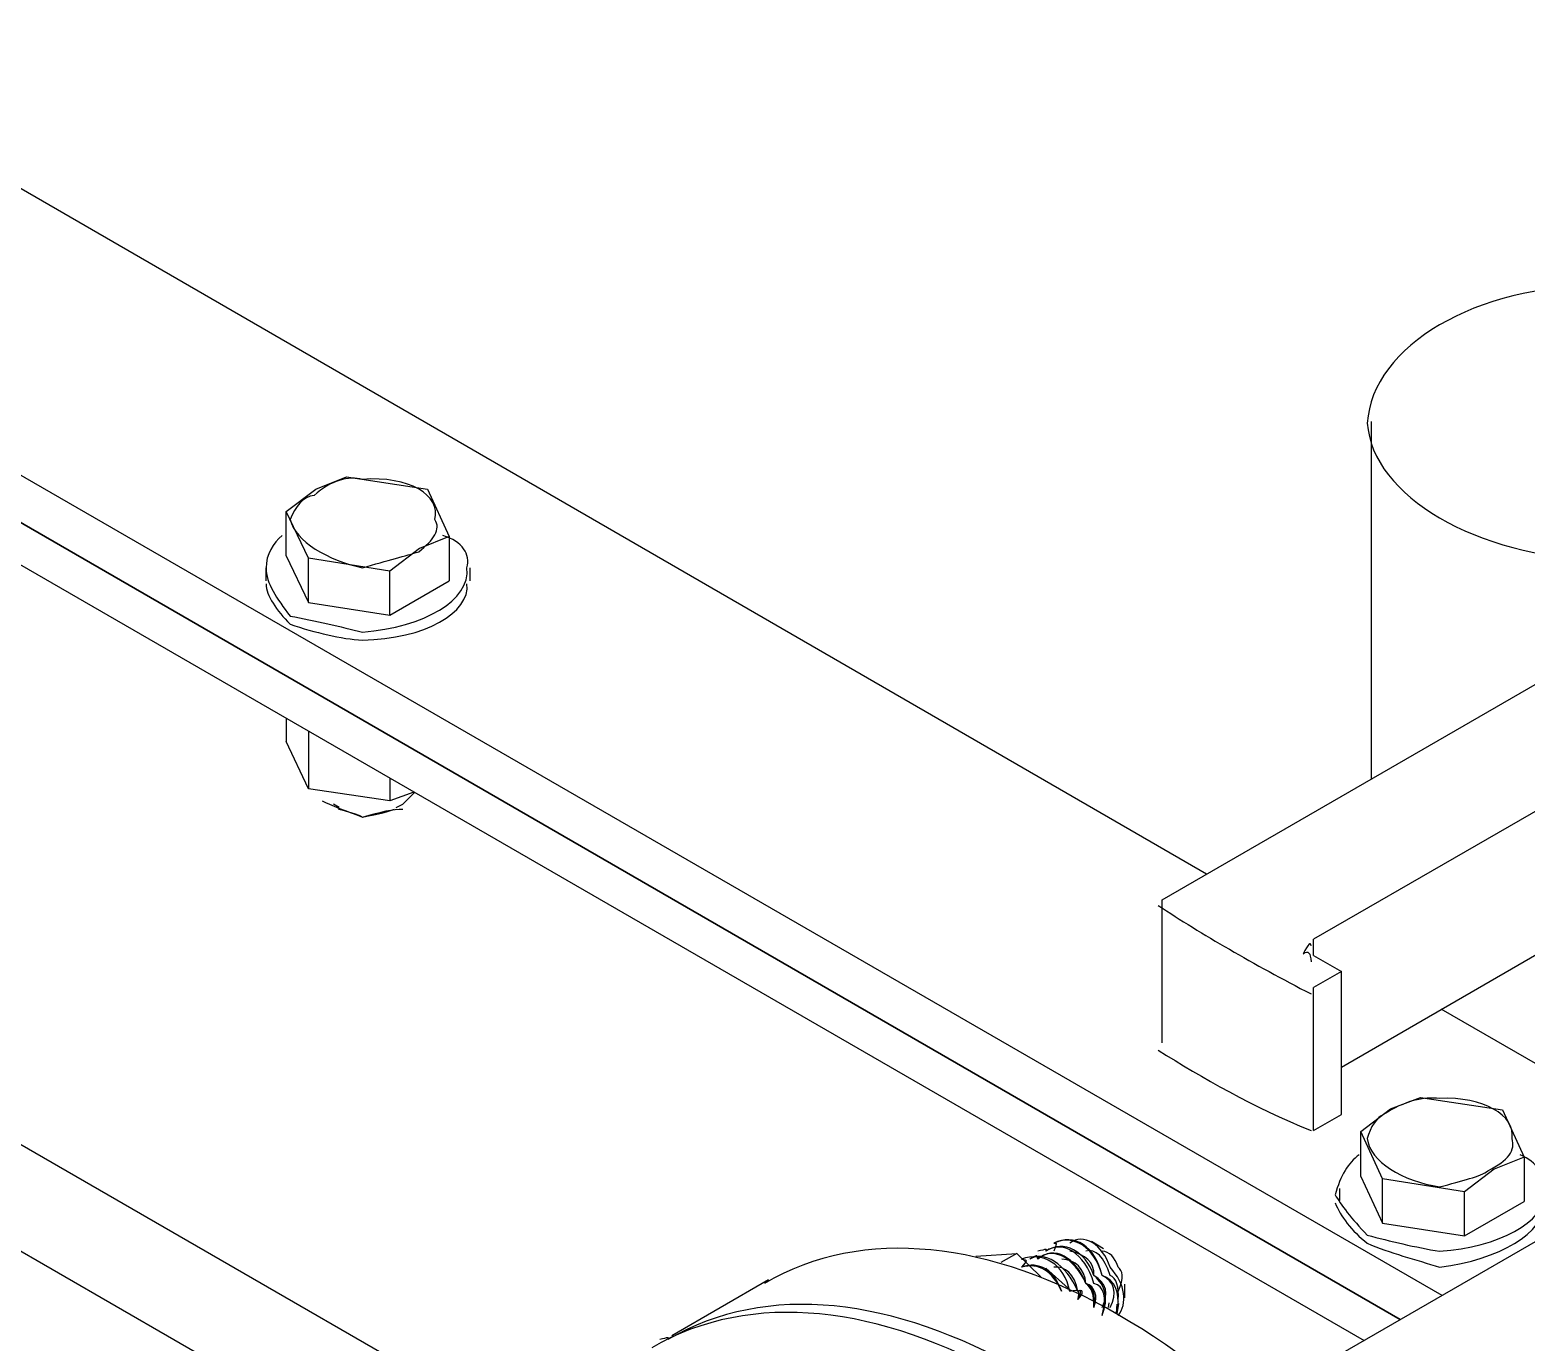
# Model space of a CAD drawing. Header units: inches. Extents: x 0.3 to 33.8, y 15.5 to 37.1.
# Drawn here: x 25.979 to 26.94, y 25.488 to 26.331 of the extents above; entities that cross this region are included whole.
import ezdxf

# ---------------------------------------------------------------- set-up
doc = ezdxf.new("R2010")
doc.units = ezdxf.units.IN
doc.header["$MEASUREMENT"] = 0

# ---------------------------------------------------------------- blocks, each defined once
blk = doc.blocks.new('60298_1')
at = {"transparency": 33554687}
for points in [[(26.73444, 25.7889), (25.79613, 26.33113)], [(26.88575, 25.5183), (25.79613, 26.14677)], [(26.8589, 25.50281), (25.79561, 26.11682)], [(25.79561, 26.11682), (26.8589, 25.50281)], [(25.78632, 26.09513), (26.83566, 25.48938)], [(26.84031, 25.85035), (26.84031, 26.07964)], [(26.14315, 25.9934), (26.14315, 26.0218), (26.16226, 26.03626), (26.18189, 26.044)], [(26.18189, 26.044), (26.23404, 26.03626)], [(26.23404, 26.03626), (26.24798, 26.00579), (26.24798, 25.97739)], [(26.15761, 25.96345), (26.15761, 25.99185), (26.14315, 26.0218)], [(26.24798, 26.00579), (26.22888, 25.99804), (26.20977, 25.98359)], [(26.14315, 25.9934), (26.15761, 25.96345)], [(26.20977, 25.95518), (26.20977, 25.98359), (26.15761, 25.99185)], [(26.13024, 25.97739), (26.13024, 25.98565)], [(26.26141, 25.97739), (26.26141, 25.98565)], [(26.20977, 25.95518), (26.24798, 25.97739)], [(26.15761, 25.96345), (26.20977, 25.95518)], [(26.70604, 25.77237), (27.02467, 25.95621)], [(27.61182, 25.93711), (26.76078, 25.44601)], [(27.09541, 25.91542), (26.80312, 25.74707)], [(26.14315, 25.88908), (26.14315, 25.8741)], [(26.15761, 25.84364), (26.14315, 25.8741)], [(26.15761, 25.88082), (26.15761, 25.84364)], [(26.20977, 25.85035), (26.20977, 25.83589)], [(26.20977, 25.83589), (26.15761, 25.84364)], [(26.22526, 25.84157), (26.20977, 25.83589)], [(26.21804, 25.83383), (26.22578, 25.84157)], [(26.17724, 25.83176), (26.17362, 25.83383)], [(26.2139, 25.83176), (26.21804, 25.83383)], [(26.8212, 25.66496), (27.09541, 25.8235)], [(26.70604, 25.68045), (26.70604, 25.77237)], [(26.80312, 25.73674), (26.80312, 25.74707)], [(26.80312, 25.73674), (26.8212, 25.72641)], [(26.8212, 25.63449), (26.8212, 25.72641), (26.80312, 25.71608)], [(25.79613, 25.71712), (26.29188, 25.43103)], [(26.80312, 25.62416), (26.80312, 25.71608)], [(27.0448, 25.61022), (26.88523, 25.70214)], [(25.77444, 25.66135), (26.25625, 25.383)], [(26.83359, 25.59473), (26.83359, 25.62365), (26.8527, 25.63811), (26.87181, 25.64534)], [(26.87181, 25.64534), (26.92448, 25.63759)], [(26.80312, 25.62416), (26.8212, 25.63449)], [(26.92448, 25.63759), (26.93842, 25.60713), (26.93842, 25.57872)], [(26.84754, 25.56478), (26.84754, 25.59318), (26.83359, 25.62365)], [(26.93842, 25.60713), (26.91932, 25.59938), (26.90021, 25.58492)], [(26.82017, 25.57924), (26.82017, 25.58698)], [(26.83359, 25.59473), (26.84754, 25.56478)], [(26.90021, 25.55652), (26.90021, 25.58492), (26.84754, 25.59318)], [(26.90021, 25.55652), (26.93842, 25.57872)], [(26.84754, 25.56478), (26.90021, 25.55652)], [(26.63323, 25.54877), (26.63323, 25.54877)], [(26.63942, 25.55238), (26.63942, 25.55238)], [(26.66834, 25.54825), (26.6606, 25.5529)], [(26.58623, 25.5436), (26.61257, 25.54516), (26.60224, 25.53948)], [(26.61257, 25.54516), (26.62806, 25.53018)], [(26.62032, 25.54154), (26.62032, 25.54154)], [(26.62651, 25.54516), (26.62651, 25.54516)], [(26.39103, 25.49248), (26.453, 25.52863)], [(26.62858, 25.53018), (26.62858, 25.53018)], [(26.64562, 25.52295), (26.63116, 25.53586)], [(26.68177, 25.52553), (26.68177, 25.51675)], [(26.67144, 25.51056), (26.67196, 25.51365)], [(26.6766, 25.50694), (26.67712, 25.51262)], [(26.67712, 25.50642), (26.67815, 25.51314)], [(26.67815, 25.51469), (26.67815, 25.51469)], [(26.83359, 25.49042), (26.83359, 25.49042)]]:
    blk.add_lwpolyline(points, dxfattribs=at)
for points, knots in [([(26.83772, 26.0786), (26.84071, 26.12847), (26.90865, 26.1677), (26.98748, 26.16639), (27.07628, 26.1677), (27.14422, 26.12847), (27.1424, 26.0786), (27.14422, 26.03169), (27.07628, 25.99246), (26.98748, 25.99081), (26.90865, 25.99246), (26.84071, 26.03169), (26.83772, 26.0786)], [0, 0, 0, 0, 1, 1, 1, 2, 2, 2, 3, 3, 3, 4, 4, 4, 4]), ([(26.22836, 25.99598), (26.23794, 26.00351), (26.24288, 26.0104), (26.23869, 26.01663), (26.24288, 26.03256), (26.22187, 26.04468), (26.19221, 26.04246), (26.1835, 26.04468), (26.17157, 26.04183), (26.16123, 26.03213)], [0, 0, 0, 0, 1, 1, 1, 2, 2, 2, 3, 3, 3, 3]), ([(26.16123, 26.03213), (26.15396, 26.03167), (26.14901, 26.02477), (26.14574, 26.01663), (26.14901, 26.00262), (26.17003, 25.99049), (26.19221, 25.98565), (26.2084, 25.99049), (26.22034, 25.99334), (26.22836, 25.99598)], [0, 0, 0, 0, 1, 1, 1, 2, 2, 2, 3, 3, 3, 3]), ([(26.14057, 26.00631), (26.13494, 26.00195), (26.13027, 25.99392), (26.13024, 25.98565), (26.13027, 25.97559), (26.13718, 25.96595), (26.14574, 25.95466)], [0, 0, 0, 0, 1, 1, 1, 2, 2, 2, 2]), ([(26.14574, 25.95466), (26.16182, 25.95173), (26.17853, 25.94773), (26.19221, 25.94434), (26.23223, 25.94773), (26.26163, 25.96471), (26.25935, 25.98565), (26.26163, 25.99427), (26.25655, 26.00263), (26.24385, 26.00631)], [0, 0, 0, 0, 1, 1, 1, 2, 2, 2, 3, 3, 3, 3]), ([(26.14574, 25.9495), (26.16182, 25.94396), (26.17853, 25.93996), (26.19221, 25.93917), (26.23223, 25.93996), (26.26163, 25.95694), (26.25935, 25.97532)], [0, 0, 0, 0, 1, 1, 1, 2, 2, 2, 2]), ([(26.16639, 25.83589), (26.17106, 25.83368), (26.1828, 25.82894), (26.19221, 25.82556), (26.20425, 25.82894), (26.2122, 25.83085), (26.21804, 25.83073)], [0, 0, 0, 0, 1, 1, 1, 2, 2, 2, 2]), ([(26.17672, 25.83073), (26.18251, 25.82922), (26.18909, 25.82764), (26.19221, 25.82556), (26.20281, 25.82764), (26.20939, 25.82922), (26.21287, 25.83073)], [0, 0, 0, 0, 1, 1, 1, 2, 2, 2, 2]), ([(26.80158, 25.74294), (26.80122, 25.74586), (26.79991, 25.74402), (26.79641, 25.73777), (26.79991, 25.74018), (26.80122, 25.73834), (26.80158, 25.73261)], [0, 0, 0, 0, 1, 1, 1, 2, 2, 2, 2]), ([(26.91518, 25.59834), (26.92825, 25.60496), (26.9332, 25.61185), (26.93068, 25.619), (26.9332, 25.634), (26.91218, 25.64613), (26.8842, 25.64482), (26.87382, 25.64613), (26.86188, 25.64328), (26.84805, 25.63449)], [0, 0, 0, 0, 1, 1, 1, 2, 2, 2, 3, 3, 3, 3]), ([(26.84805, 25.63449), (26.84427, 25.63311), (26.83933, 25.62622), (26.83772, 25.619), (26.83933, 25.60407), (26.86034, 25.59194), (26.8842, 25.58802), (26.89871, 25.59194), (26.91065, 25.59479), (26.91518, 25.59834)], [0, 0, 0, 0, 1, 1, 1, 2, 2, 2, 3, 3, 3, 3]), ([(26.83256, 25.60867), (26.82526, 25.6034), (26.82058, 25.59536), (26.81707, 25.58285), (26.82058, 25.57704), (26.8275, 25.5674), (26.83772, 25.55703)], [0, 0, 0, 0, 1, 1, 1, 2, 2, 2, 2]), ([(26.83772, 25.55703), (26.85214, 25.55317), (26.86884, 25.54918), (26.8842, 25.5467), (26.92254, 25.54918), (26.95195, 25.56616), (26.95133, 25.58285), (26.95195, 25.59572), (26.94687, 25.60407), (26.93584, 25.60867)], [0, 0, 0, 0, 1, 1, 1, 2, 2, 2, 3, 3, 3, 3]), ([(26.83772, 25.55187), (26.85214, 25.54541), (26.86884, 25.54141), (26.8842, 25.53638), (26.92254, 25.54141), (26.95195, 25.55839), (26.95133, 25.57769)], [0, 0, 0, 0, 1, 1, 1, 2, 2, 2, 2]), ([(26.97199, 25.10776), (26.9568, 25.16319), (26.93333, 25.2173), (26.89969, 25.26784), (26.77933, 25.48405), (26.5776, 25.60052), (26.45042, 25.52605)], [0, 0, 0, 0, 1, 1, 1, 2, 2, 2, 2]), ([(26.66731, 25.50539), (26.6708, 25.51702), (26.6685, 25.52433), (26.66214, 25.52605), (26.65598, 25.54601), (26.64197, 25.5541), (26.63116, 25.5467), (26.63239, 25.54857), (26.63153, 25.54787), (26.626, 25.5467)], [0, 0, 0, 0, 1, 1, 1, 2, 2, 2, 3, 3, 3, 3]), ([(26.66731, 25.50539), (26.67182, 25.51677), (26.6695, 25.52446), (26.66214, 25.53121), (26.65678, 25.54647), (26.64278, 25.55456), (26.63116, 25.5467)], [0, 0, 0, 0, 1, 1, 1, 2, 2, 2, 2]), ([(26.67247, 25.51056), (26.67754, 25.51973), (26.67521, 25.52758), (26.66731, 25.53121), (26.66241, 25.54973), (26.6484, 25.55782), (26.63632, 25.55187), (26.63882, 25.55228), (26.63796, 25.55159), (26.63632, 25.5467)], [0, 0, 0, 0, 1, 1, 1, 2, 2, 2, 3, 3, 3, 3]), ([(26.67764, 25.51056), (26.67834, 25.5202), (26.67601, 25.52804), (26.66731, 25.53121), (26.66322, 25.55019), (26.64921, 25.55828), (26.63632, 25.55187)], [0, 0, 0, 0, 1, 1, 1, 2, 2, 2, 2]), ([(26.67764, 25.50539), (26.68378, 25.51275), (26.68254, 25.52569), (26.67247, 25.53638), (26.66787, 25.5511), (26.65518, 25.55873), (26.64665, 25.55187)], [0, 0, 0, 0, 1, 1, 1, 2, 2, 2, 2]), ([(26.67764, 25.51572), (26.67848, 25.52323), (26.67652, 25.52984), (26.67247, 25.53121), (26.66891, 25.54302), (26.66312, 25.54862), (26.65698, 25.5467)], [0, 0, 0, 0, 1, 1, 1, 2, 2, 2, 2]), ([(26.65182, 25.51572), (26.65326, 25.52086), (26.65253, 25.52225), (26.64665, 25.52088), (26.6431, 25.53858), (26.6291, 25.54667), (26.61567, 25.54154), (26.6198, 25.5413), (26.61918, 25.54084), (26.61567, 25.53638)], [0, 0, 0, 0, 1, 1, 1, 2, 2, 2, 3, 3, 3, 3]), ([(26.66214, 25.51056), (26.66234, 25.5189), (26.66054, 25.52324), (26.65698, 25.52605), (26.64954, 25.5423), (26.63553, 25.55038), (26.626, 25.54154), (26.62595, 25.54485), (26.62509, 25.54416), (26.62083, 25.54154)], [0, 0, 0, 0, 1, 1, 1, 2, 2, 2, 3, 3, 3, 3]), ([(26.65182, 25.51572), (26.65444, 25.5206), (26.65354, 25.52236), (26.65182, 25.52088), (26.64391, 25.53904), (26.6299, 25.54713), (26.62083, 25.54154)], [0, 0, 0, 0, 1, 1, 1, 2, 2, 2, 2]), ([(26.66214, 25.51056), (26.66343, 25.51867), (26.66154, 25.52338), (26.65698, 25.52605), (26.65035, 25.54276), (26.63634, 25.55085), (26.626, 25.54154)], [0, 0, 0, 0, 1, 1, 1, 2, 2, 2, 2]), ([(26.66214, 25.51056), (26.66475, 25.51845), (26.66292, 25.52365), (26.65698, 25.52605), (26.65603, 25.53558), (26.65024, 25.54119), (26.64149, 25.54154)], [0, 0, 0, 0, 1, 1, 1, 2, 2, 2, 2]), ([(26.66731, 25.51056), (26.67204, 25.51951), (26.67008, 25.52612), (26.66214, 25.53121), (26.66247, 25.5393), (26.65668, 25.5449), (26.64665, 25.5467)], [0, 0, 0, 0, 1, 1, 1, 2, 2, 2, 2]), ([(26.67764, 25.52088), (26.68182, 25.52983), (26.68044, 25.53449), (26.67764, 25.53638), (26.67551, 25.54302), (26.67217, 25.54655), (26.66731, 25.5467)], [0, 0, 0, 0, 1, 1, 1, 2, 2, 2, 2]), ([(26.65182, 25.51572), (26.65605, 25.52027), (26.65497, 25.52256), (26.65182, 25.52088), (26.6496, 25.53187), (26.64381, 25.53747), (26.63632, 25.53638)], [0, 0, 0, 0, 1, 1, 1, 2, 2, 2, 2]), ([(26.83256, 24.70496), (26.83866, 24.71071), (26.84015, 24.71154), (26.83772, 24.71012), (26.96605, 24.78422), (26.96605, 25.01716), (26.83772, 25.23169), (26.7172, 25.44818), (26.51547, 25.56465), (26.38845, 25.4899), (26.38957, 25.49196), (26.38811, 25.49109), (26.38328, 25.4899)], [0, 0, 0, 0, 1, 1, 1, 2, 2, 2, 3, 3, 3, 4, 4, 4, 4]), ([(26.83256, 24.70496), (26.9572, 24.77911), (26.9572, 25.01205), (26.83256, 25.22653), (26.70835, 25.44307), (26.50662, 25.55954), (26.37812, 25.48473)], [0, 0, 0, 0, 1, 1, 1, 2, 2, 2, 2])]:
    blk.add_open_spline(points, degree=3, knots=knots, dxfattribs=at)
for points in [[(26.13024, 25.97532), (26.13027, 25.96783), (26.13718, 25.95818), (26.14574, 25.9495)], [(26.70346, 25.76876), (26.73143, 25.75026), (26.76461, 25.73111), (26.80158, 25.71196)], [(26.70346, 25.67581), (26.73143, 25.65829), (26.76461, 25.63913), (26.80158, 25.62416)], [(26.81707, 25.57769), (26.82058, 25.56927), (26.8275, 25.55963), (26.83772, 25.55187)], [(26.64149, 25.52088), (26.63647, 25.53452), (26.62684, 25.54064), (26.61567, 25.53638)], [(26.64149, 25.52088), (26.63529, 25.534), (26.62676, 25.5395), (26.61567, 25.53638)]]:
    blk.add_open_spline(points, degree=3, dxfattribs=at)

msp = doc.modelspace()

# ---------------------------------------------------------------- block references
msp.add_blockref('60298_1', (0, 0))

doc.saveas('drawing.dxf')
